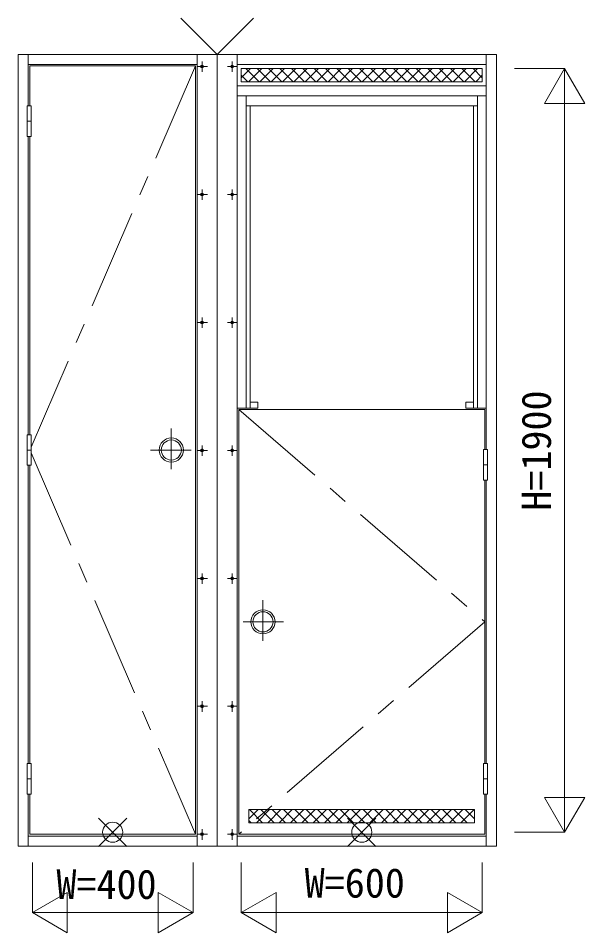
# Model space of a CAD drawing. Units: millimetres, scale not verified. Extents: x -14850 to 14850, y -10500 to 10500.
# Drawn here: x -1882 to -472, y 407 to 2682 of the extents above; entities that cross this region are included whole.
import ezdxf
from ezdxf.enums import TextEntityAlignment as Align

# ---------------------------------------------------------------- set-up
doc = ezdxf.new("R2010")
doc.units = ezdxf.units.MM
doc.header["$LTSCALE"] = 50
doc.linetypes.add('CHAIN1', pattern=[8, 5, -1, 1, -1])
for name, color, linetype, lineweight in [('0-2_YKK_ZWAK', 7, 'Continuous', 9), ('0-3_YKK_11', 2, 'Continuous', 9), ('0-4_YKK_12', 4, 'Continuous', 9), ('0-5_YSS_K', 3, 'Continuous', 9)]:
    doc.layers.add(name, color=color, linetype=linetype, lineweight=lineweight)
doc.styles.add('ＭＳ ゴシック', font='')
doc.styles.get('ＭＳ ゴシック').set_extended_font_data('MS Gothic')

msp = doc.modelspace()

# ---------------------------------------------------------------- linework, layer by layer
at = {"layer": '0-2_YKK_ZWAK'}
for p, q in [((-1682.82, 621.75), (-1612.11, 692.46)), ((-1682.82, 692.46), (-1612.11, 621.75)), ((-1062.82, 692.46), (-992.11, 621.75)), ((-1062.82, 621.75), (-992.11, 692.46))]:
    msp.add_line(p, q, dxfattribs=at)
for centre in [(-1647.46, 657.11), (-1027.46, 657.11)]:
    msp.add_circle(centre, 25, dxfattribs=at)
at = {"layer": '0-3_YKK_11'}
for p, q in [((-647.46, 2557.11), (-522.46, 2557.11)), ((-522.46, 2557.11), (-572.46, 2470.5)), ((-522.46, 2557.11), (-522.46, 657.11)), ((-472.46, 2470.5), (-522.46, 2557.11)), ((-572.46, 2470.5), (-472.46, 2470.5)), ((-572.46, 743.71), (-472.46, 743.71)), ((-522.46, 657.11), (-572.46, 743.71)), ((-472.46, 743.71), (-522.46, 657.11)), ((-647.46, 657.11), (-522.46, 657.11)), ((-1847.46, 582.11), (-1847.46, 457.11)), ((-1447.46, 582.11), (-1447.46, 457.11)), ((-1327.46, 582.11), (-1327.46, 457.11)), ((-727.46, 582.11), (-727.46, 457.11)), ((-1847.46, 457.11), (-1760.86, 507.11)), ((-1760.86, 507.11), (-1760.86, 407.11)), ((-1534.06, 507.11), (-1534.06, 407.11)), ((-1447.46, 457.11), (-1534.06, 507.11)), ((-1327.46, 457.11), (-1240.86, 507.11)), ((-727.46, 457.11), (-814.06, 507.11)), ((-1847.46, 457.11), (-1447.46, 457.11)), ((-1760.86, 407.11), (-1847.46, 457.11)), ((-1534.06, 407.11), (-1447.46, 457.11)), ((-1327.46, 457.11), (-727.46, 457.11))]:
    msp.add_line(p, q, dxfattribs=at)
for points in [[(-1240.86, 507.11), (-1240.86, 407.11), (-1327.46, 457.11)], [(-814.06, 507.11), (-814.06, 407.11), (-727.46, 457.11)]]:
    msp.add_lwpolyline(points, dxfattribs=at)
at = {"layer": '0-4_YKK_12', "linetype": 'CHAIN1'}
for p, q in [((-1387.46, 2592.11), (-1477.6, 2682.24)), ((-1387.46, 2592.11), (-1297.32, 2682.24)), ((-1424.96, 2574.55), (-1424.96, 2548.61)), ((-1349.96, 2574.55), (-1349.96, 2548.61)), ((-1441.46, 2564.11), (-1850.46, 1615.28)), ((-1436.98, 2562.11), (-1411.04, 2562.11)), ((-1361.98, 2562.11), (-1337.46, 2562.11)), ((-1424.96, 2256.21), (-1424.96, 2230.28)), ((-1349.96, 2256.21), (-1349.96, 2230.28)), ((-1436.98, 2243.77), (-1411.04, 2243.77)), ((-1361.98, 2243.77), (-1337.46, 2243.77)), ((-1424.96, 1937.88), (-1424.96, 1911.94)), ((-1349.96, 1937.88), (-1349.96, 1911.94)), ((-1436.98, 1925.44), (-1411.04, 1925.44)), ((-1361.98, 1925.44), (-1337.46, 1925.44)), ((-1333.46, 1709.11), (-721.46, 1180.61)), ((-1424.96, 1619.55), (-1424.96, 1593.61)), ((-1349.96, 1619.55), (-1349.96, 1593.61)), ((-1850.46, 1600.94), (-1441.46, 652.11)), ((-1436.98, 1607.11), (-1411.04, 1607.11)), ((-1361.98, 1607.11), (-1337.46, 1607.11)), ((-1424.96, 1301.21), (-1424.96, 1275.28)), ((-1349.96, 1301.21), (-1349.96, 1275.28)), ((-1436.98, 1288.77), (-1411.04, 1288.77)), ((-1361.98, 1288.77), (-1337.46, 1288.77)), ((-721.46, 1180.61), (-1333.46, 652.11)), ((-1424.96, 982.88), (-1424.96, 956.94)), ((-1349.96, 982.88), (-1349.96, 956.94)), ((-1436.98, 970.44), (-1411.04, 970.44)), ((-1361.98, 970.44), (-1337.46, 970.44)), ((-1424.96, 664.55), (-1424.96, 638.61)), ((-1349.96, 664.55), (-1349.96, 638.61)), ((-1436.98, 652.11), (-1411.04, 652.11)), ((-1361.98, 652.11), (-1337.46, 652.11))]:
    msp.add_line(p, q, dxfattribs=at)
at = {"layer": '0-4_YKK_12'}
for p, q in [((-1882.46, 622.11), (-1882.46, 2592.11)), ((-1882.46, 2592.11), (-1387.46, 2592.11)), ((-1857.46, 2464.11), (-1857.46, 2592.11)), ((-1437.46, 2592.11), (-1437.46, 622.11)), ((-1387.46, 2592.11), (-1387.46, 622.11)), ((-1387.46, 2592.11), (-1387.46, 622.11)), ((-1387.46, 2592.11), (-692.46, 2592.11)), ((-1337.46, 2592.11), (-1337.46, 622.11)), ((-717.46, 2592.11), (-717.46, 1609.11)), ((-692.46, 622.11), (-692.46, 2592.11)), ((-1857.46, 2567.11), (-1437.46, 2567.11)), ((-1853.46, 2564.11), (-1441.46, 2564.11)), ((-1853.46, 2464.11), (-1853.46, 2564.11)), ((-1441.46, 2564.11), (-1441.46, 652.11)), ((-1337.46, 2567.11), (-717.46, 2567.11)), ((-1327.46, 2557.11), (-727.46, 2557.11)), ((-1304.71, 2557.11), (-1327.46, 2534.36)), ((-1327.46, 2557.11), (-1327.46, 2524.11)), ((-1282.89, 2524.11), (-1315.89, 2557.11)), ((-1276.43, 2557.11), (-1309.43, 2524.11)), ((-1254.61, 2524.11), (-1287.61, 2557.11)), ((-1248.15, 2557.11), (-1281.15, 2524.11)), ((-1226.32, 2524.11), (-1259.32, 2557.11)), ((-1219.86, 2557.11), (-1252.86, 2524.11)), ((-1198.04, 2524.11), (-1231.04, 2557.11)), ((-1191.58, 2557.11), (-1224.58, 2524.11)), ((-1169.76, 2524.11), (-1202.76, 2557.11)), ((-1163.29, 2557.11), (-1196.29, 2524.11)), ((-1141.47, 2524.11), (-1174.47, 2557.11)), ((-1135.01, 2557.11), (-1168.01, 2524.11)), ((-1113.19, 2524.11), (-1146.19, 2557.11)), ((-1106.73, 2557.11), (-1139.73, 2524.11)), ((-1084.9, 2524.11), (-1117.9, 2557.11)), ((-1078.44, 2557.11), (-1111.44, 2524.11)), ((-1056.62, 2524.11), (-1089.62, 2557.11)), ((-1050.16, 2557.11), (-1083.16, 2524.11)), ((-1028.33, 2524.11), (-1061.33, 2557.11)), ((-1021.87, 2557.11), (-1054.87, 2524.11)), ((-1000.05, 2524.11), (-1033.05, 2557.11)), ((-993.59, 2557.11), (-1026.59, 2524.11)), ((-971.77, 2524.11), (-1004.77, 2557.11)), ((-965.3, 2557.11), (-998.3, 2524.11)), ((-943.48, 2524.11), (-976.48, 2557.11)), ((-937.02, 2557.11), (-970.02, 2524.11)), ((-915.2, 2524.11), (-948.2, 2557.11)), ((-908.74, 2557.11), (-941.74, 2524.11)), ((-886.91, 2524.11), (-919.91, 2557.11)), ((-880.45, 2557.11), (-913.45, 2524.11)), ((-858.63, 2524.11), (-891.63, 2557.11)), ((-852.17, 2557.11), (-885.17, 2524.11)), ((-830.34, 2524.11), (-863.34, 2557.11)), ((-823.88, 2557.11), (-856.88, 2524.11)), ((-802.06, 2524.11), (-835.06, 2557.11)), ((-795.6, 2557.11), (-828.6, 2524.11)), ((-773.77, 2524.11), (-806.78, 2557.11)), ((-767.31, 2557.11), (-800.31, 2524.11)), ((-745.49, 2524.11), (-778.49, 2557.11)), ((-739.03, 2557.11), (-772.03, 2524.11)), ((-727.46, 2534.36), (-750.21, 2557.11)), ((-727.46, 2557.11), (-727.46, 2524.11)), ((-1311.18, 2524.11), (-1327.46, 2540.39)), ((-727.46, 2540.39), (-743.74, 2524.11)), ((-717.46, 2514.11), (-1337.46, 2514.11)), ((-727.46, 2524.11), (-1327.46, 2524.11)), ((-1337.46, 2489.11), (-717.46, 2489.11)), ((-1315.46, 1712.11), (-1315.46, 2489.11)), ((-739.46, 1712.11), (-739.46, 2489.11)), ((-1315.46, 2464.11), (-739.46, 2464.11)), ((-1305.46, 1712.11), (-1305.46, 2464.11)), ((-749.46, 1712.11), (-749.46, 2464.11)), ((-1857.46, 1646.11), (-1857.46, 2388.11)), ((-1853.46, 1646.11), (-1853.46, 2388.11)), ((-1337.46, 1712.11), (-1286.46, 1712.11)), ((-1333.46, 1709.11), (-1333.46, 652.11)), ((-1333.46, 1709.11), (-721.46, 1709.11)), ((-1286.46, 1727.11), (-1305.46, 1727.11)), ((-1286.46, 1712.11), (-1286.46, 1727.11)), ((-768.46, 1712.11), (-768.46, 1727.11)), ((-768.46, 1727.11), (-749.46, 1727.11)), ((-768.46, 1712.11), (-717.46, 1712.11)), ((-721.46, 1709.11), (-721.46, 1609.11)), ((-1857.46, 828.11), (-1857.46, 1570.11)), ((-1853.46, 828.11), (-1853.46, 1570.11)), ((-721.46, 1533.11), (-721.46, 828.11)), ((-717.46, 1533.11), (-717.46, 828.11)), ((-1857.46, 622.11), (-1857.46, 752.11)), ((-1853.46, 652.11), (-1853.46, 752.11)), ((-721.46, 752.11), (-721.46, 652.11)), ((-717.46, 752.11), (-717.46, 622.11)), ((-1308.46, 713.44), (-746.46, 713.44)), ((-1285.15, 713.44), (-1308.46, 690.12)), ((-1285.15, 713.44), (-1308.46, 690.12)), ((-1308.46, 713.44), (-1308.46, 680.44)), ((-1274.18, 680.44), (-1307.18, 713.44)), ((-1274.18, 680.44), (-1307.18, 713.44)), ((-1256.86, 713.44), (-1289.86, 680.44)), ((-1245.89, 680.44), (-1278.89, 713.44)), ((-1228.58, 713.44), (-1261.58, 680.44)), ((-1217.61, 680.44), (-1250.61, 713.44)), ((-1200.29, 713.44), (-1233.29, 680.44)), ((-1189.32, 680.44), (-1222.32, 713.44)), ((-1172.01, 713.44), (-1205.01, 680.44)), ((-1161.04, 680.44), (-1194.04, 713.44)), ((-1143.73, 713.44), (-1176.73, 680.44)), ((-1132.76, 680.44), (-1165.76, 713.44)), ((-1115.44, 713.44), (-1148.44, 680.44)), ((-1104.47, 680.44), (-1137.47, 713.44)), ((-1087.16, 713.44), (-1120.16, 680.44)), ((-1076.19, 680.44), (-1109.19, 713.44)), ((-1058.87, 713.44), (-1091.87, 680.44)), ((-1047.9, 680.44), (-1080.9, 713.44)), ((-1030.59, 713.44), (-1063.59, 680.44)), ((-1019.62, 680.44), (-1052.62, 713.44)), ((-1046.49, 713.44), (-1046.46, 713.41)), ((-1002.3, 713.44), (-1035.3, 680.44)), ((-991.33, 680.44), (-1024.33, 713.44)), ((-974.02, 713.44), (-1007.02, 680.44)), ((-963.05, 680.44), (-996.05, 713.44)), ((-945.74, 713.44), (-978.73, 680.44)), ((-934.77, 680.44), (-967.77, 713.44)), ((-917.45, 713.44), (-950.45, 680.44)), ((-906.48, 680.44), (-939.48, 713.44)), ((-889.17, 713.44), (-922.17, 680.44)), ((-878.2, 680.44), (-911.2, 713.44)), ((-860.88, 713.44), (-893.88, 680.44)), ((-849.91, 680.44), (-882.91, 713.44)), ((-832.6, 713.44), (-865.6, 680.44)), ((-821.63, 680.44), (-854.63, 713.44)), ((-804.31, 713.44), (-837.31, 680.44)), ((-793.34, 680.44), (-826.34, 713.44)), ((-776.03, 713.44), (-809.03, 680.44)), ((-765.06, 680.44), (-798.06, 713.44)), ((-791.93, 713.44), (-791.9, 713.41)), ((-747.74, 713.44), (-780.75, 680.44)), ((-746.46, 690.12), (-769.77, 713.44)), ((-746.46, 713.44), (-746.46, 680.44)), ((-1302.46, 680.44), (-1308.46, 686.44)), ((-1308.46, 680.44), (-746.46, 680.44)), ((-1857.46, 647.11), (-1437.46, 647.11)), ((-1853.46, 652.11), (-1441.46, 652.11)), ((-1337.46, 647.11), (-717.46, 647.11)), ((-1333.46, 652.11), (-721.46, 652.11)), ((-1333.46, 647.11), (-717.46, 647.11)), ((-1882.46, 622.11), (-1387.46, 622.11)), ((-1387.46, 622.11), (-692.46, 622.11))]:
    msp.add_line(p, q, dxfattribs=at)
for centre in [(-1424.96, 2562.11), (-1349.96, 2562.11), (-1424.96, 2243.77), (-1349.96, 2243.77), (-1424.96, 1925.44), (-1349.96, 1925.44), (-1424.96, 1607.11), (-1349.96, 1607.11), (-1424.96, 1288.77), (-1349.96, 1288.77), (-1424.96, 970.44), (-1349.96, 970.44), (-1424.96, 652.11), (-1349.96, 652.11)]:
    msp.add_circle(centre, 3.5, dxfattribs=at)
at = {"layer": '0-5_YSS_K'}
for p, q in [((-1860.46, 2464.11), (-1860.46, 2388.11)), ((-1850.46, 2464.11), (-1860.46, 2464.11)), ((-1850.46, 2464.11), (-1850.46, 2388.11)), ((-1850.46, 2426.11), (-1860.46, 2426.11)), ((-1850.46, 2388.11), (-1860.46, 2388.11)), ((-1860.46, 1646.11), (-1860.46, 1570.11)), ((-1850.46, 1646.11), (-1860.46, 1646.11)), ((-1850.46, 1646.11), (-1850.46, 1570.11)), ((-1850.46, 1608.11), (-1860.46, 1608.11)), ((-724.46, 1609.11), (-714.46, 1609.11)), ((-724.46, 1609.11), (-724.46, 1533.11)), ((-714.46, 1609.11), (-714.46, 1533.11)), ((-1850.46, 1570.11), (-1860.46, 1570.11)), ((-724.46, 1571.11), (-714.46, 1571.11)), ((-724.46, 1533.11), (-714.46, 1533.11)), ((-1860.46, 828.11), (-1860.46, 752.11)), ((-1850.46, 828.11), (-1860.46, 828.11)), ((-1850.46, 828.11), (-1850.46, 752.11)), ((-724.46, 828.11), (-724.46, 752.11)), ((-724.46, 828.11), (-714.46, 828.11)), ((-714.46, 828.11), (-714.46, 752.11)), ((-1850.46, 790.11), (-1860.46, 790.11)), ((-724.46, 790.11), (-714.46, 790.11)), ((-1850.46, 752.11), (-1860.46, 752.11)), ((-724.46, 752.11), (-714.46, 752.11))]:
    msp.add_line(p, q, dxfattribs=at)
at = {"layer": '0-5_YSS_K', "linetype": 'CHAIN1'}
for p, q in [((-1501.52, 1661.77), (-1501.52, 1560.68)), ((-1451.92, 1608.11), (-1553.01, 1608.11)), ((-1273.4, 1234.27), (-1273.4, 1133.18)), ((-1323.01, 1180.61), (-1221.92, 1180.61))]:
    msp.add_line(p, q, dxfattribs=at)
at = {"layer": '0-5_YSS_K'}
for centre, radius in [((-1501.52, 1608.11), 30), ((-1501.52, 1608.11), 25), ((-1273.4, 1180.61), 30), ((-1273.4, 1180.61), 25)]:
    msp.add_circle(centre, radius, dxfattribs=at)

# ---------------------------------------------------------------- texts
at = {"layer": '0-3_YKK_11', "color": 4, "style": 'ＭＳ ゴシック'}
msp.add_text('H=1900', height=73.31, rotation=90, dxfattribs=at).set_placement((-534.46, 1457.11), align=Align.BOTTOM_LEFT)
for s, p in [('W=400', (-1787.46, 469.11)), ('W=600', (-1169.46, 472.44))]:
    msp.add_text(s, height=73.31, dxfattribs=at).set_placement(p, align=Align.BOTTOM_LEFT)

doc.saveas('drawing.dxf')
